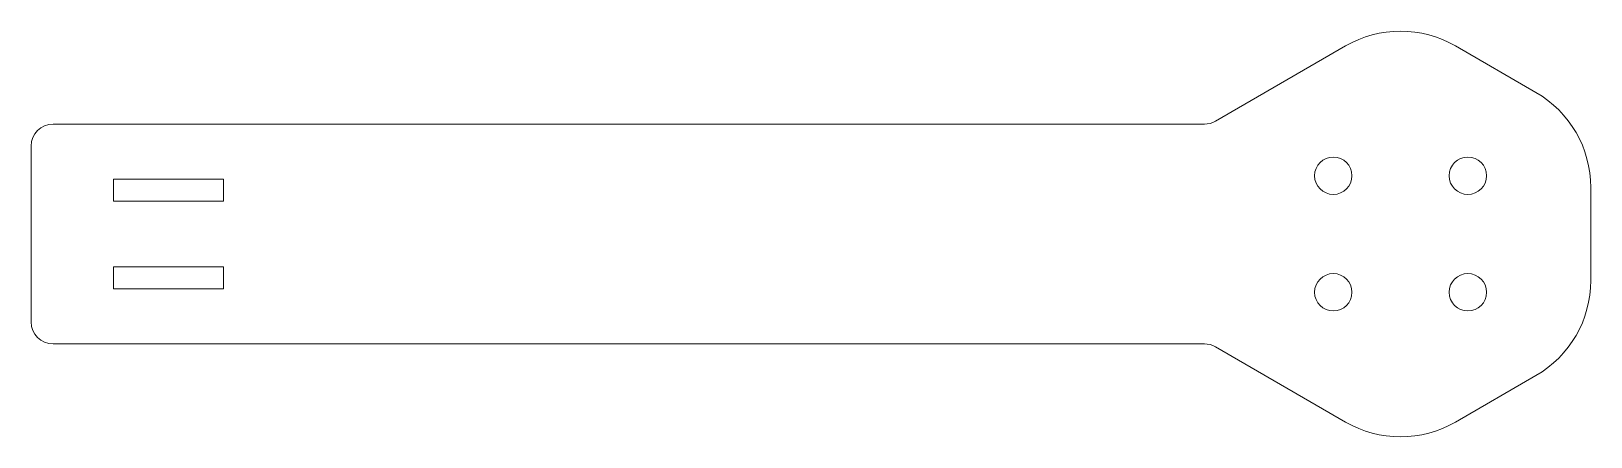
# Model space of a CAD drawing. Header units: millimetres. Extents: x 0 to 142, y -38 to -2.
import ezdxf

# ---------------------------------------------------------------- set-up
doc = ezdxf.new("R2010")
doc.units = ezdxf.units.MM

msp = doc.modelspace()

# ---------------------------------------------------------------- linework, layer by layer
at = {"color": 7, "linetype": 'Continuous', "lineweight": 15}
for p, q in [((119.65, -2.89), (107.8, -9.73)), ((136.97, -7.11), (129.65, -2.89)), ((106.8, -10), (2, -10)), ((0, -12), (0, -28)), ((7.5, -15), (17.5, -15)), ((7.5, -15), (7.5, -17)), ((17.5, -15), (17.5, -17)), ((7.5, -17), (17.5, -17)), ((141.97, -24.23), (141.97, -15.77)), ((7.5, -25), (7.5, -23)), ((7.5, -23), (17.5, -23)), ((17.5, -25), (17.5, -23)), ((7.5, -25), (17.5, -25)), ((106.8, -30), (2, -30)), ((107.8, -30.27), (119.65, -37.11)), ((129.65, -37.11), (136.97, -32.89))]:
    msp.add_line(p, q, dxfattribs=at)
for centre in [(118.53, -14.7), (130.78, -14.7), (118.53, -25.3), (130.78, -25.3)]:
    msp.add_circle(centre, 1.7, dxfattribs=at)
for centre, radius, start, end in [((124.65, -11.55), 10, 60, 120), ((131.97, -15.77), 10, 0, 60), ((106.8, -8), 2, 270, 300), ((2, -12), 2, 90, 180), ((131.97, -24.23), 10, 300, 0), ((2, -28), 2, 180, 270), ((106.8, -32), 2, 60, 90), ((124.65, -28.45), 10, 240, 300)]:
    msp.add_arc(centre, radius, start, end, dxfattribs=at)

doc.saveas('drawing.dxf')
